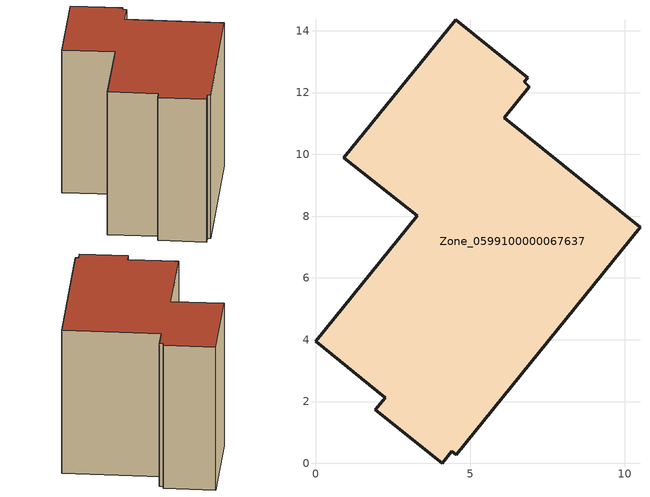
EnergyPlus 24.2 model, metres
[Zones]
Zone_0599100000067637
 floor ground (C_G): 0.92,9.89 4.54,14.36 6.86,12.48 6.75,12.35 6.92,12.19 6.11,11.18 10.5,7.64 4.55,0.28 4.41,0.39 4.1,0 1.94,1.74 2.25,2.13 0,3.95 3.3,8.02 z0
 wall outside (C_F): 4.54,14.36 0.92,9.89 3.3,8.02 0,3.95 2.25,2.13 1.94,1.74 4.1,0 4.41,0.39 4.55,0.28 10.5,7.64 6.11,11.18 6.92,12.19 6.75,12.35 6.86,12.48 4.54,14.36 z0:8.96
 roof outside (C_R): 6.92,12.19 6.75,12.35 6.86,12.48 4.54,14.36 0.92,9.89 3.3,8.02 0,3.95 2.25,2.13 1.94,1.74 4.1,0 4.41,0.39 4.55,0.28 10.5,7.64 6.11,11.18 z8.96
[BUILDING]
Pand.0599100000067637: North Axis=0; Terrain=City; Loads Convergence Tolerance Value=0.04; Temperature Convergence Tolerance Value=0.4; Solar Distribution=FullExterior; Maximum Number of Warmup Days=25; Minimum Number of Warmup Days=1
[Site:Location]
Rotterdam.The.Hague.AP_ZH_NLD Design_Conditions: Latitude=51.96; Longitude=4.45; Time Zone=1; Elevation=-4.5
[SITE:GROUNDTEMPERATURE:BUILDINGSURFACE]
18, 18, 18, 18, 18, 18, 18, 18, 18, 18, 18, 18
[MATERIAL] Thermal Absorptance=0.9; Solar Absorptance=0.7; Visible Absorptance=0.7
Name | Roughness | Thickness | Conductivity | Density | Specific Heat
G.TC.1946-1964 | MediumSmooth | 0.15 | 1 | 540 | 1210
F.TC.1946-1964 | Rough | 0.3 | 0.857143 | 1920 | 840
R.TC.1946-1964 | MediumRough | 0.2 | 0.235294 | 1500 | 1000
[CONSTRUCTION]
C_G: G.TC.1946-1964
C_F: F.TC.1946-1964
C_R: R.TC.1946-1964
[ZONE]
Zone_0599100000067637: Type=1; Multiplier=1; Ceiling Height=Autocalculate; Volume=Autocalculate; Floor Area=autocalculate; Part of Total Floor Area=Yes
[ZONEINFILTRATION:DESIGNFLOWRATE]
Infil_Zone_0599100000067637: Zone or ZoneList or Space or SpaceList=Zone_0599100000067637; Schedule=AlwaysOn; Design Flow Rate Calculation Method=Flow/Area; Flow Rate per Floor Area=0.003; Constant Term Coefficient=1; Temperature Term Coefficient=0; Velocity Term Coefficient=0; Velocity Squared Term Coefficient=0
[HVACTEMPLATE:ZONE:IDEALLOADSAIRSYSTEM]
Zone_0599100000067637: Maximum Heating Supply Air Temperature=50; Minimum Cooling Supply Air Temperature=13; Maximum Heating Supply Air Humidity Ratio=0.0156; Minimum Cooling Supply Air Humidity Ratio=0.0077; Heating Limit=NoLimit; Cooling Limit=NoLimit; Dehumidification Control Type=ConstantSensibleHeatRatio; Cooling Sensible Heat Ratio=0.7; Dehumidification Setpoint=60; Humidification Control Type=None; Humidification Setpoint=30; Outdoor Air Method=None; Outdoor Air Flow Rate per Person=0.00944; Outdoor Air Flow Rate per Zone Floor Area=0; Outdoor Air Flow Rate per Zone=0; Demand Controlled Ventilation Type=None; Outdoor Air Economizer Type=NoEconomizer; Heat Recovery Type=None; Sensible Heat Recovery Effectiveness=0.7; Latent Heat Recovery Effectiveness=0.65
[ZONECONTROL:THERMOSTAT]
ThermostatControl_Zone_0599100000067637: Zone or ZoneList=Zone_0599100000067637; Control Type Schedule=DualSetpointControlType; Control 1=Thermostat_Zone_0599100000067637; Temperature Difference Between Cutout And Setpoint=0
[THERMOSTATSETPOINT:DUALSETPOINT]
Thermostat_Zone_0599100000067637: Heating Setpoint Temperature Schedule=HeatingSetpoint_Zone_0599100000067637; Cooling Setpoint Temperature Schedule=CoolingSetpoint_Zone_0599100000067637
[SCHEDULE:COMPACT]
HeatingSetpoint_Zone_0599100000067637: Through: 12/31, For: AllDays, Until: 24:00, 21
CoolingSetpoint_Zone_0599100000067637: Through: 12/31, For: AllDays, Until: 24:00, 24
DualSetpointControlType: Through: 12/31, For: AllDays, Until: 24:00, 4
AlwaysOn: Through: 12/31, For: AllDays, Until: 24:00, 1
